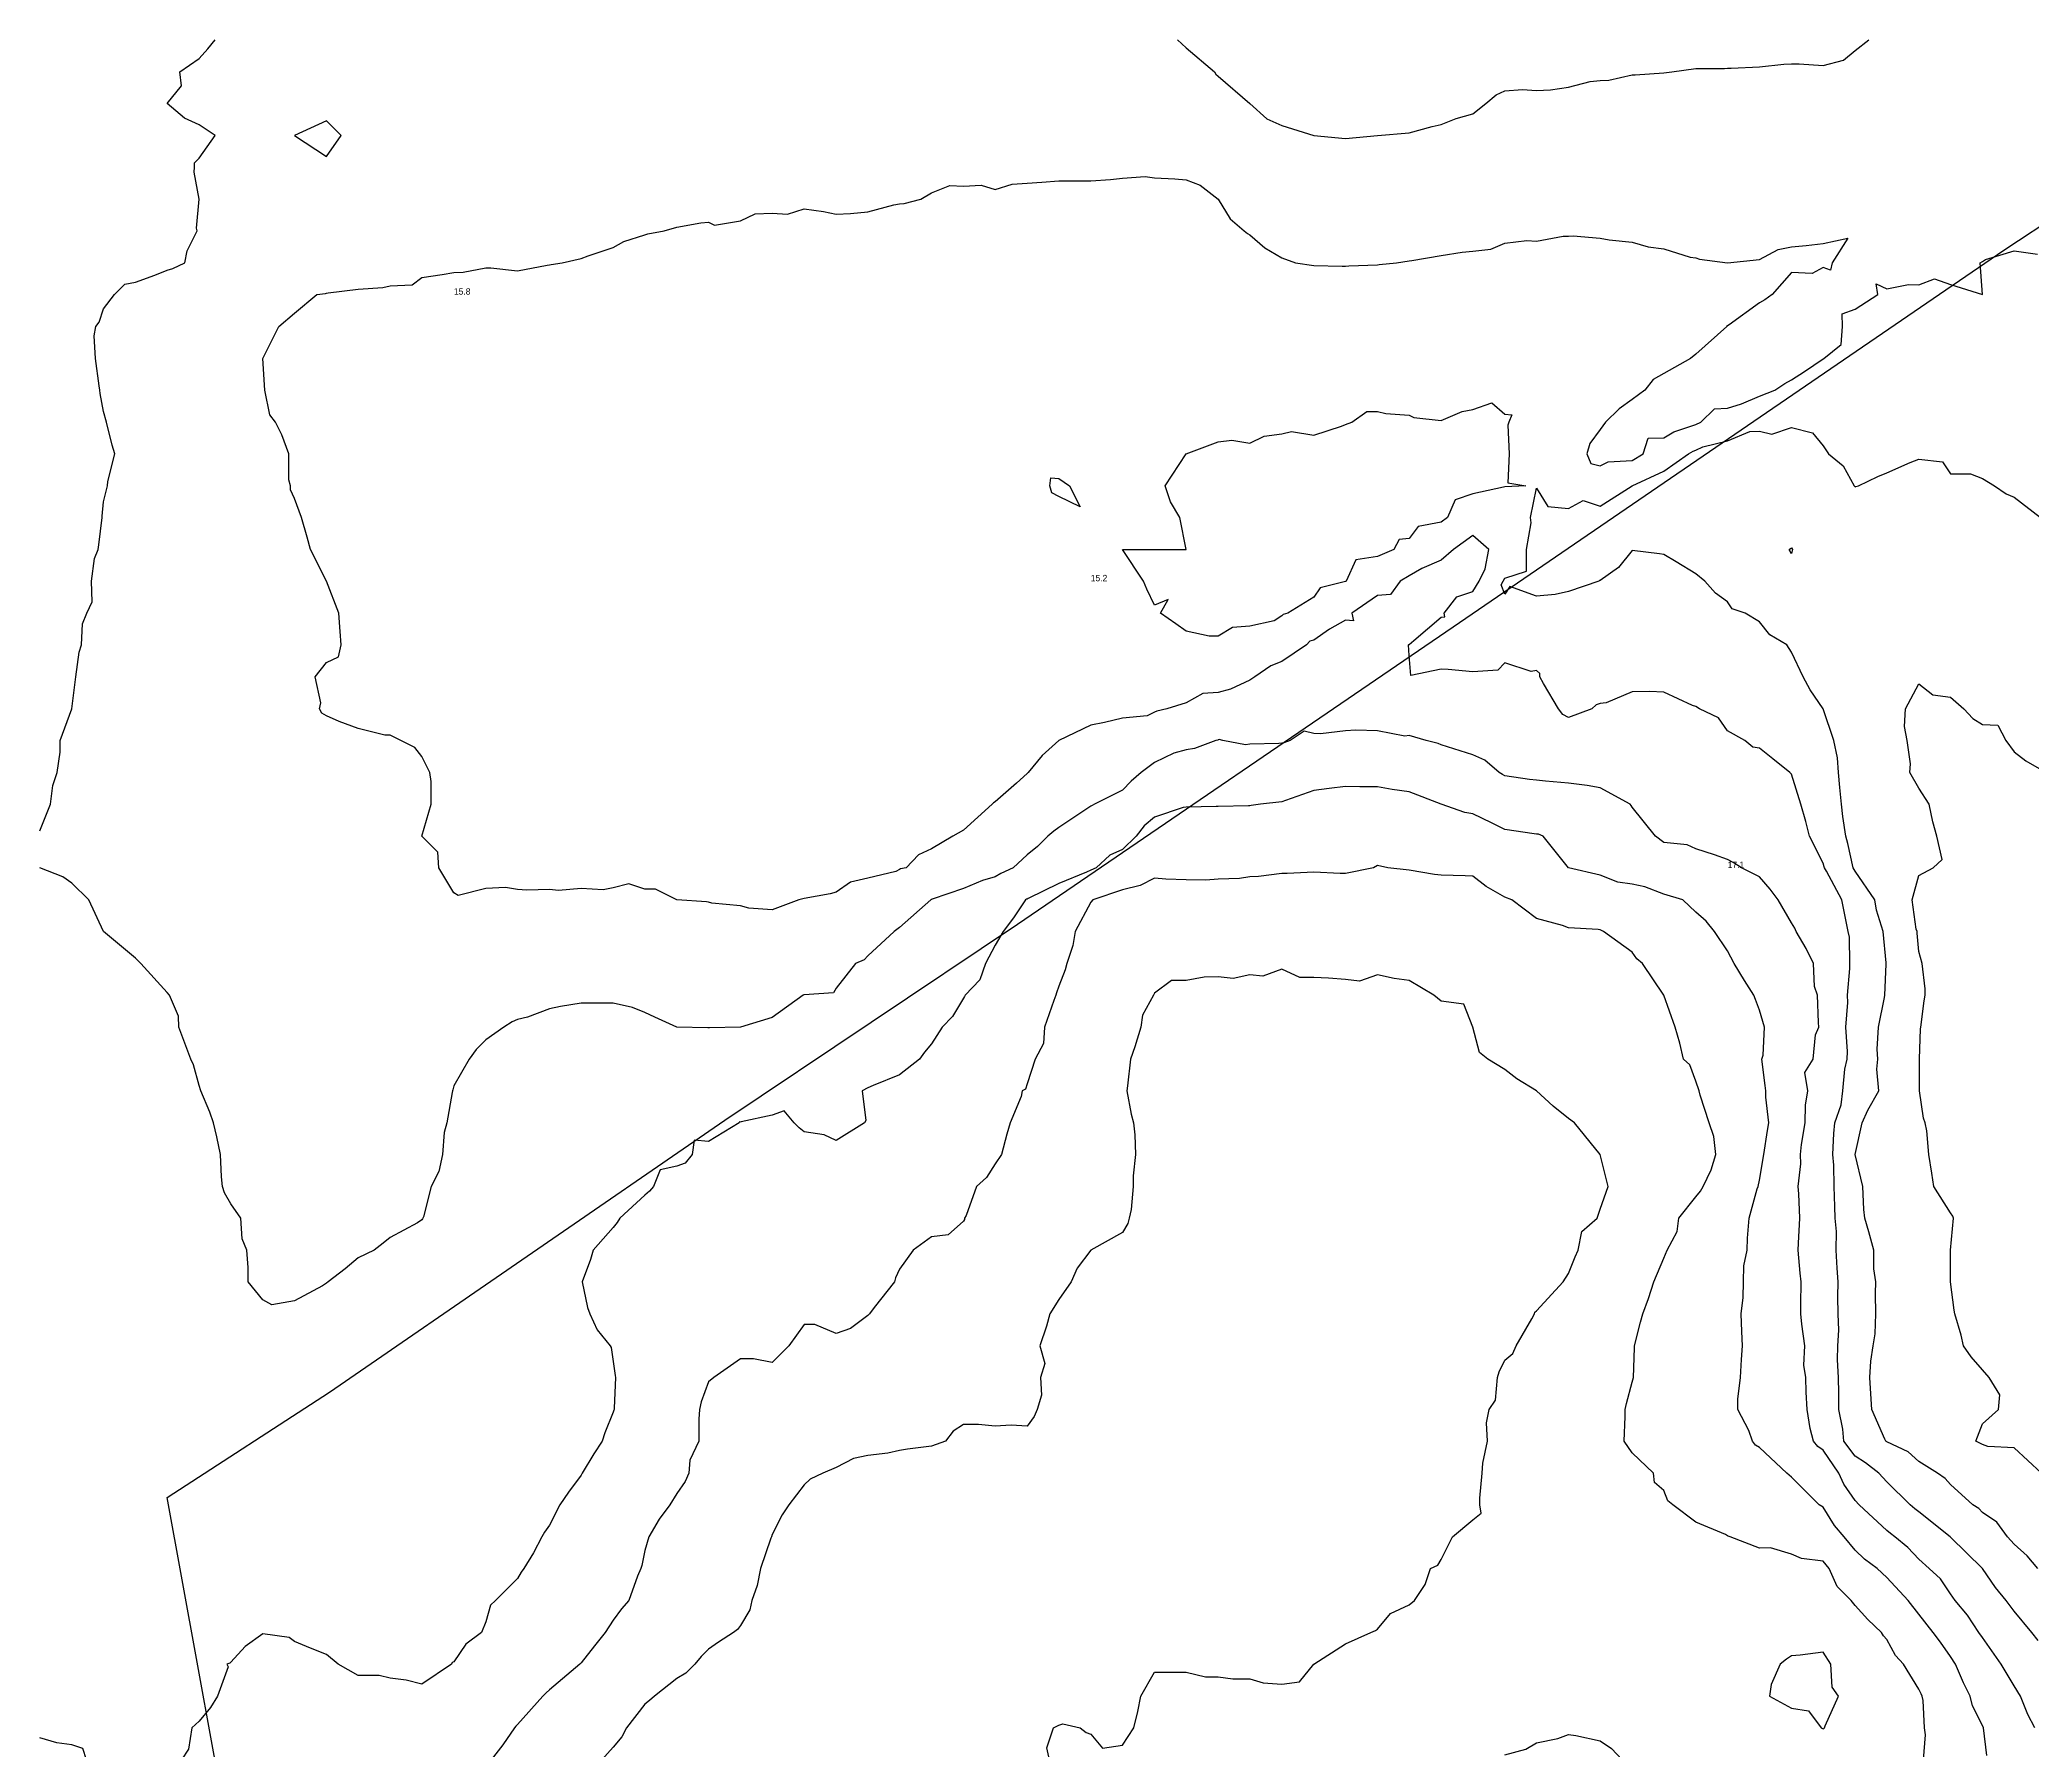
# Model space of a CAD drawing. Extents: x 0 to 650, y 0 to 881.
# Drawn here: x 0 to 312.8, y 611.5 to 880 of the extents above; entities that cross this region are included whole.
import ezdxf

# ---------------------------------------------------------------- set-up
doc = ezdxf.new("R2010")
doc.units = 0
for name, color, linetype in [('CONTOURS_MAJEURES', 3, 'CONTINUOUS'), ('CONTOURS_MINEURES', 8, 'CONTINUOUS'), ('PARCELLE', 4, 'CONTINUOUS'), ('POINTS_COTES', 7, 'CONTINUOUS')]:
    doc.layers.add(name, color=color, linetype=linetype)

msp = doc.modelspace()

# ---------------------------------------------------------------- linework, layer by layer
at = {"layer": 'CONTOURS_MAJEURES'}
for points in [[(180.002, 814.999), (184.999, 816.873), (187.141, 817.141), (189.996, 816.665), (192.222, 817.775), (195.004, 818.122), (196.503, 818.497), (200.001, 817.914), (204.374, 819.371), (204.998, 819.611), (205.998, 819.996), (208.33, 821.665), (209.995, 821.665), (211.331, 821.331), (215.003, 821.069), (215.717, 820.711), (220, 820.259), (223.332, 821.665), (224.998, 821.955), (227.996, 823), (229.995, 821.248), (231.108, 821.108), (230.662, 819.996), (230.472, 819.52), (230.678, 814.999), (230.472, 810.479), (233.333, 810.003), (229.995, 809.814), (229.787, 809.794), (224.998, 808.711), (222.228, 807.771), (221.034, 804.995), (220, 804.29), (216.424, 803.575), (215.003, 801.702), (213.438, 801.56), (212.58, 799.999), (209.995, 798.873), (206.644, 798.354), (205.088, 795.003), (204.998, 794.945), (201.019, 793.983), (200.001, 792.499), (195.929, 789.995), (195.214, 789.785), (195.004, 789.557), (193.812, 788.805), (189.996, 787.96), (187.239, 787.755), (184.999, 786.387), (183.611, 786.387), (180.002, 787.171), (178.336, 788.33), (175.942, 789.995), (177.146, 792.141), (175.005, 791.247), (173.787, 793.785), (173.271, 795.003), (169.997, 799.999), (175.005, 799.999), (180.002, 799.999), (179.002, 804.995), (177.503, 807.499), (176.67, 810.003), (180.002, 814.999)], [(313.701, 640.003), (312.012, 642.013), (310.003, 643.855), (308.943, 645), (307.276, 647.276), (304.995, 648.793), (304.415, 649.416), (303.518, 649.996), (299.998, 653.23), (299.157, 654.161), (297.926, 655.004), (295, 656.821), (293.321, 658.321), (290.003, 659.883), (289.937, 659.934), (289.831, 660), (289.669, 660.333), (287.641, 664.996), (287.455, 667.456), (287.314, 670.004), (287.455, 672.546), (287.857, 675), (288.158, 676.841), (288.273, 679.997), (288.215, 683.216), (288.276, 685.004), (287.959, 687.044), (287.959, 690.001), (287.142, 692.856), (286.56, 694.997), (286.361, 696.363), (286.224, 700.004), (284.995, 705.001), (286.126, 709.997), (286.999, 712), (288.721, 715.005), (288.428, 718.429), (288.587, 720.001), (288.462, 721.539), (288.707, 724.998), (289.635, 729.637), (289.682, 730.005), (289.87, 734.868), (289.885, 735.001), (289.884, 735.12), (289.411, 739.998), (288.361, 743.364), (288.096, 745.005), (284.995, 749.516), (284.68, 750.002), (283.848, 753.851), (283.561, 754.998), (283.101, 758.101), (282.86, 759.995), (282.622, 762.623), (282.382, 765.002), (282.258, 767.261), (281.646, 769.998), (279.998, 774.995), (277.966, 777.965), (276.842, 780.002), (275.001, 783.888), (274.287, 784.999), (271.625, 786.619), (270.004, 788.632), (267.75, 789.995), (265.685, 790.684), (264.996, 791.772), (263.11, 793.113), (261.427, 795.003), (259.999, 796.145), (256.924, 798.077), (255.002, 799.193), (254.288, 799.285), (250.005, 799.838), (247.859, 797.144), (244.997, 795.124), (244.878, 795.122), (244.78, 795.003), (240, 793.406), (237.925, 792.924), (235.003, 792.672), (230.807, 794.191), (229.995, 793), (229.418, 794.425), (229.768, 795.003), (229.995, 795.464), (233.43, 796.571), (233.43, 799.999), (234.156, 804.151), (234.049, 804.995), (235.003, 809.618), (236.766, 806.763), (240, 806.449), (242.29, 807.708), (244.997, 806.804), (250.005, 810.003), (255.002, 812.305), (258.871, 814.999), (259.572, 815.426), (259.999, 815.568), (261.092, 816.092), (264.996, 817.057), (268.502, 818.497), (270.004, 818.554), (271.926, 818.074), (275.001, 819.134), (278.333, 818.33), (279.998, 816.248), (280.831, 814.999), (283.11, 813.114), (284.849, 810.003), (284.903, 809.91), (284.995, 809.824), (285.121, 809.878), (285.552, 810.003), (288.573, 811.43), (290.003, 812.001), (293.638, 813.637), (295, 814.167), (298.748, 813.75), (299.998, 811.877), (303.121, 811.877), (304.995, 811.156), (306.873, 810.003), (308.751, 808.751), (310.003, 808.214), (314.091, 804.995)], [(158.89, 808.89), (158.572, 810.003), (158.751, 811.252), (160.003, 811.113), (161.668, 810.003), (163.334, 806.665), (160.003, 808.334), (158.89, 808.89)], [(189.996, 733.238), (187.379, 732.622), (184.999, 732.92), (182.826, 732.829), (180.002, 732.325), (177.682, 732.325), (175.005, 730.317), (174.885, 730.124), (174.843, 730.005), (173.127, 726.875), (172.858, 724.998), (171.896, 721.896), (171.249, 720.001), (170.767, 715.773), (170.65, 715.005), (171.363, 711.363), (171.704, 709.997), (171.923, 708.076), (172, 705.001), (171.666, 701.67), (171.666, 700.004), (171.363, 696.363), (171.021, 694.997), (170.831, 694.164), (169.997, 692.749), (165, 690.001), (162.858, 687.146), (161.898, 685.004), (160.003, 682.25), (158.594, 679.997), (158.043, 678.042), (156.998, 675), (157.799, 672.202), (157.103, 670.004), (157.248, 667.25), (156.604, 664.996), (156.094, 663.9), (154.995, 662.351), (152.496, 662.498), (149.998, 662.367), (147.352, 662.645), (145, 662.645), (143.394, 661.606), (142.19, 660), (140.003, 659.205), (136.222, 658.776), (134.995, 658.538), (133.121, 658.126), (129.998, 657.779), (127.727, 657.275), (125.001, 655.865), (122.919, 655.004), (120.949, 654.056), (120.004, 653.159), (117.6, 649.996), (116.546, 648.45), (114.996, 645.357), (114.853, 645), (114.779, 644.783), (113.14, 640.003), (112.617, 637.38), (111.772, 634.996), (111.485, 633.511), (109.999, 631.07), (109.545, 630.454), (108.928, 630), (106.529, 628.473), (105.002, 627.382), (103.812, 626.193), (102.829, 625.003), (101.417, 623.588), (100.005, 622.758), (96.521, 619.996), (95.712, 619.282), (94.997, 618.747), (92.082, 614.999), (91.388, 613.611), (90, 612.001), (88.215, 610.003)], [(158.5, 610.003), (158.125, 611.876), (159.168, 614.999), (160.003, 615.434), (160.627, 615.624), (163.334, 614.999), (164.286, 614.285), (165, 614), (166.817, 611.82), (169.997, 612.309), (171.75, 614.999), (172.401, 617.597), (172.858, 619.996), (175.005, 623.751), (176.254, 623.751), (180.002, 623.751), (183, 623), (184.999, 623), (187.305, 622.692), (189.996, 622.692), (192.058, 622.058), (195.004, 621.873), (197.78, 622.221), (200.001, 625.003), (204.998, 628.183), (208.996, 630), (209.683, 630.312), (209.995, 630.499), (212.044, 632.952), (215.003, 634.33), (215.836, 634.996), (217.502, 637.5), (218.335, 640.003), (219.474, 640.529), (220, 641.431), (221.785, 645), (224.998, 647.645), (226.287, 648.707), (226.078, 649.996), (226.078, 651.079), (226.46, 655.004), (226.576, 656.581), (227.288, 660), (227.108, 662.887), (227.564, 664.996), (228.544, 666.45), (228.855, 670.004), (229.105, 670.894), (229.995, 672.71), (231.247, 673.751), (231.772, 675), (234.232, 679.228), (234.657, 679.997), (234.732, 680.267), (235.003, 680.452), (239.167, 685.004), (240, 686.337), (241.057, 688.944), (241.527, 690.001), (242.092, 692.906), (244.497, 694.997), (244.997, 696.428), (246.249, 700.004), (244.997, 705.001), (240.937, 709.997), (240, 710.65), (237.62, 712.62), (235.003, 715.005), (231.913, 716.918), (229.995, 718.336), (227.349, 720.001), (226.05, 721.053), (224.998, 724.998), (223.598, 728.603), (220, 729.095), (218.89, 730.005), (215.003, 732.337), (212.647, 732.65), (209.995, 733.217), (207.219, 732.226), (204.998, 732.503), (202.333, 732.67), (200.001, 732.816), (197.815, 732.816), (195.004, 734.093), (191.999, 733.003), (189.996, 733.238)], [(271.542, 619.996), (275.001, 618.122), (277.678, 617.676), (279.686, 614.999), (279.998, 614.877), (280.088, 614.91), (280.216, 614.999), (280.331, 615.332), (282.404, 619.996), (281.381, 621.381), (281.22, 625.003), (279.998, 626.898), (276.4, 626.402), (275.001, 626.298), (274.224, 625.78), (273.252, 625.003), (271.821, 621.817), (271.542, 619.996)]]:
    msp.add_lwpolyline(points, dxfattribs=at)
at = {"layer": 'CONTOURS_MINEURES'}
for points in [[(-0.002, 755.831), (1.667, 759.995), (2.06, 762.94), (2.694, 765.002), (3.184, 768.182), (3.184, 769.998), (5.005, 774.995), (5.65, 780.002), (6.148, 783.857), (6.543, 784.999), (6.671, 788.33), (7.372, 789.995), (8.218, 791.783), (8.107, 795.003), (8.603, 798.6), (9.17, 799.999), (9.258, 800.743), (9.765, 804.995), (9.759, 805.24), (10.002, 807.499), (10.627, 810.003), (10.669, 810.669), (11.751, 814.999), (11.348, 816.344), (10.478, 819.996), (10.002, 821.665), (9.49, 824.49), (9.415, 825.003), (9.336, 825.669), (8.718, 830), (8.517, 833.511), (8.781, 834.996), (9.315, 835.684), (10.002, 837.75), (11.732, 840.003), (13.334, 841.669), (15, 841.979), (18.034, 843.037), (19.997, 843.83), (20.885, 844.113), (22.751, 845), (23.127, 846.873), (24.692, 849.996), (24.587, 850.414), (25.005, 855.004), (24.234, 859.231), (24.289, 860), (24.289, 860.714), (25.005, 861.428), (27.503, 864.997), (25.005, 866.666), (22.728, 867.728), (19.997, 870.004), (22.222, 872.78), (22, 875), (25.005, 877.068), (26.397, 878.604), (27.503, 879.997)], [(178.614, 879.997), (180.002, 878.748), (184.411, 875), (184.629, 874.63), (184.999, 874.287), (189.996, 870.004), (192.619, 867.619), (195.004, 866.551), (200.001, 864.997), (204.998, 864.497), (209.995, 864.997), (215.003, 865.397), (218.595, 866.405), (220, 866.73), (222.36, 867.639), (224.998, 868.394), (227.042, 870.004), (228.641, 871.357), (229.995, 871.972), (232.777, 872.225), (235.003, 872.054), (237.164, 872.165), (240, 872.56), (243.435, 873.439), (244.997, 873.612), (246.35, 873.65), (250.005, 874.501), (250.488, 874.517), (255.002, 874.828), (256.251, 875), (259.999, 875.517), (264.479, 875.517), (264.996, 875.536), (265.574, 875.577), (270.004, 875.741), (273.835, 876.166), (275.001, 876.249), (276.25, 876.249), (279.998, 875.961), (283.178, 876.817), (284.995, 878.331), (287.142, 879.997)], [(45.004, 861.666), (47.31, 864.997), (45.004, 867.308), (39.996, 864.997), (45.004, 861.666)], [(313.737, 628.737), (312.779, 630), (310.003, 633.33), (308.707, 634.996), (307.026, 637.027), (304.995, 640.003), (299.998, 644.922), (299.911, 645), (295, 648.901), (294.385, 649.381), (293.668, 649.996), (290.003, 653.608), (288.713, 655.004), (286.621, 656.625), (284.995, 657.636), (283.236, 660), (283.084, 661.912), (282.479, 664.996), (282.462, 667.535), (282.411, 670.004), (282.24, 672.759), (282.29, 675), (282.437, 677.439), (282.33, 679.997), (282.308, 682.69), (282.347, 685.004), (282.18, 687.185), (282.014, 690.001), (282.087, 692.908), (281.872, 694.997), (281.845, 696.848), (281.702, 700.004), (281.677, 703.323), (281.525, 705.001), (281.664, 708.332), (281.836, 709.997), (282.806, 712.81), (283.066, 715.005), (283.403, 718.409), (283.746, 720.001), (283.788, 721.209), (283.551, 724.998), (283.852, 728.859), (283.832, 730.005), (284.194, 734.2), (284.179, 735.001), (284.139, 739.141), (283.937, 739.998), (283.673, 741.323), (282.938, 745.005), (280.511, 749.489), (280.178, 750.002), (280.146, 750.15), (279.998, 750.742), (277.87, 754.998), (277.279, 757.276), (276.51, 759.995), (275.001, 764.707), (274.882, 764.883), (274.751, 765.002), (272.114, 767.112), (270.004, 768.799), (268.968, 768.965), (267.693, 769.998), (264.996, 771.519), (263.568, 773.567), (260.554, 774.995), (259.999, 775.353), (259.473, 775.522), (255.002, 777.57), (252.706, 777.702), (250.005, 777.63), (245.907, 775.905), (244.997, 775.796), (244.372, 775.621), (243.664, 774.995), (240, 773.621), (239.113, 774.108), (238.429, 774.995), (236.073, 778.929), (235.486, 780.002), (235.52, 780.519), (235.003, 781.002), (234.168, 780.835), (229.995, 782.223), (228.924, 781.073), (224.998, 780.771), (221.14, 781.142), (220, 781.183), (215.23, 780.229), (215.003, 783.333), (214.889, 784.999), (214.917, 785.085), (215.003, 785.076), (215.717, 785.712), (220, 789.371), (220.6, 789.396), (220.5, 789.995), (222.452, 792.546), (224.998, 793.375), (225.982, 795.003), (226.937, 796.941), (227.526, 799.999), (224.998, 802.185), (221.956, 799.999), (220, 798.291), (217.002, 797.001), (215.003, 795.876), (213.572, 795.003), (212.063, 792.935), (209.995, 792.793), (205.984, 789.995), (206.226, 788.768), (204.998, 788.919), (202.5, 787.497), (200.001, 785.759), (199.413, 785.587), (198.873, 784.999), (195.004, 782.42), (193.257, 781.745), (190.752, 780.002), (189.996, 779.489), (186.928, 778.07), (184.999, 777.554), (182.605, 777.394), (180.002, 775.898), (176.948, 774.995), (175.377, 774.623), (175.005, 774.44), (173.874, 773.867), (169.997, 773.525), (167.141, 772.854), (165, 772.425), (160.003, 769.998), (157.351, 767.647), (155.174, 765.002), (154.995, 764.835), (153.329, 763.333), (149.998, 760.365), (149.748, 760.245), (149.498, 759.995), (145, 755.907), (143.335, 754.998), (140.003, 753), (137.931, 752.069), (135.997, 750.002), (135.14, 749.858), (134.995, 749.764), (134.419, 749.425), (129.998, 748.385), (127.262, 747.741), (125.001, 746.204), (124.064, 745.942), (120.004, 745.19), (119.169, 745.005), (114.996, 743.44), (111.332, 743.67), (109.999, 744.052), (105.528, 744.478), (105.002, 744.605), (104.669, 744.671), (100.005, 745.005), (96.666, 746.671), (94.997, 746.671), (92.498, 747.504), (90, 746.856), (88.438, 746.567), (85.003, 746.769), (81.449, 746.456), (79.995, 746.611), (76.478, 746.486), (74.998, 746.604), (73.094, 746.909), (70, 746.754), (65.67, 745.672), (65.003, 746.116), (62.666, 750.002), (62.499, 752.5), (59.995, 754.998), (61.426, 759.995), (61.426, 763.571), (61.247, 765.002), (60.83, 765.835), (59.995, 767.5), (58.885, 768.888), (56.664, 769.998), (54.998, 770.831), (54.165, 770.831), (50.001, 771.872), (47.003, 772.996), (45.004, 773.885), (44.289, 774.281), (43.891, 774.995), (44.093, 775.905), (43.215, 780.002), (45.004, 782.273), (46.878, 783.125), (47.31, 784.999), (47.146, 787.14), (46.926, 789.995), (45.004, 795.003), (42.5, 799.999), (41.944, 801.942), (41.069, 804.995), (39.996, 808), (39.371, 809.377), (39.33, 810.003), (39.088, 810.911), (39.088, 814.999), (37.997, 817.997), (36.998, 819.996), (36.109, 821.108), (35.332, 825.003), (34.999, 830), (37.498, 834.996), (39.996, 837.082), (43.502, 840.003), (44.823, 840.184), (45.004, 840.227), (45.262, 840.262), (50.001, 840.836), (53.872, 841.129), (54.998, 841.358), (58.464, 841.535), (59.995, 842.716), (63.167, 843.168), (65.003, 843.473), (66.45, 843.553), (70, 844.219), (70.806, 844.194), (74.998, 843.715), (79.638, 844.643), (79.995, 844.667), (80.289, 844.706), (81.998, 845), (85.003, 845.681), (86.073, 846.07), (90, 847.379), (91.665, 848.331), (94.997, 849.397), (95.439, 849.555), (98.002, 849.996), (100.005, 850.585), (103.753, 851.248), (105.002, 851.387), (105.927, 850.924), (109.999, 851.561), (112.289, 852.709), (114.996, 852.766), (117.386, 852.614), (120.004, 853.486), (123.029, 853.027), (125.001, 852.656), (127.273, 852.728), (129.998, 853.001), (134.087, 854.093), (134.995, 854.233), (135.711, 854.288), (138.334, 855.004), (140.003, 856.003), (142.859, 857.145), (145, 857.002), (147.811, 857.19), (149.998, 856.524), (152.663, 857.335), (154.995, 857.502), (157.332, 857.668), (160.003, 857.859), (162.144, 857.859), (165, 857.859), (168.075, 858.078), (169.997, 858.277), (173.521, 858.52), (175.005, 858.335), (178.203, 858.201), (180.002, 858.045), (182.188, 857.19), (184.999, 855.004), (186.873, 851.874), (189.088, 849.996), (189.596, 849.597), (189.996, 849.372), (192.333, 847.331), (195.004, 845.789), (197.146, 845), (200.001, 844.556), (204.455, 844.457), (204.998, 844.468), (205.498, 844.5), (209.995, 844.688), (210.284, 844.712), (213, 845), (215.003, 845.312), (215.388, 845.384), (220, 846.128), (223.332, 846.665), (224.998, 846.817), (227.834, 847.16), (229.995, 848.075), (233.478, 848.476), (235.003, 848.406), (239.167, 849.163), (240, 849.163), (240.749, 849.247), (244.997, 848.861), (246.388, 848.608), (250.005, 848.247), (252.503, 847.498), (255.002, 847.186), (259.09, 845.908), (259.999, 845.768), (260.554, 845.555), (264.996, 845), (270.004, 845.526), (272.933, 847.067), (275.001, 847.498), (277.308, 847.69), (279.998, 848.041), (283.885, 848.886), (281.426, 845), (281.164, 843.834), (279.998, 844.271), (278.292, 843.294), (275.001, 843.462), (272.003, 840.003), (270.845, 839.161), (270.004, 838.716), (265.26, 835.259), (264.996, 835.124), (264.88, 835.112), (264.877, 834.996), (259.999, 830.637), (259.189, 830), (255.002, 827.617), (253.32, 826.685), (251.968, 825.003), (250.005, 823.534), (247.947, 822.053), (245.792, 819.996), (244.997, 818.834), (243.348, 816.648), (242.909, 814.999), (243.511, 813.514), (244.997, 813.104), (246.239, 813.76), (250.005, 813.937), (251.713, 814.999), (252.527, 817.474), (255.002, 817.546), (256.525, 818.472), (259.999, 819.63), (260.761, 819.996), (262.931, 822.065), (264.996, 822.192), (267.147, 822.852), (270.004, 824.049), (272.384, 825.003), (273.974, 826.03), (275.001, 826.62), (277.054, 827.947), (279.998, 829.925), (280.075, 830), (282.82, 832.175), (283.004, 834.996), (282.989, 837.006), (284.995, 837.723), (288.595, 840.003), (288.303, 841.7), (290.003, 840.885), (293.416, 841.588), (295, 841.514), (297.467, 842.47), (299.998, 841.612), (304.995, 840.003), (304.646, 845), (304.995, 845.205), (305.496, 845.499), (310.003, 846.859), (313.649, 846.35)], [(180.002, 814.999), (184.999, 816.873), (187.141, 817.141), (189.996, 816.665), (192.222, 817.775), (195.004, 818.122), (196.503, 818.497), (200.001, 817.914), (204.374, 819.371), (204.998, 819.611), (205.998, 819.996), (208.33, 821.665), (209.995, 821.665), (211.331, 821.331), (215.003, 821.069), (215.717, 820.711), (220, 820.259), (223.332, 821.665), (224.998, 821.955), (227.996, 823), (229.995, 821.248), (231.108, 821.108), (230.662, 819.996), (230.472, 819.52), (230.678, 814.999), (230.472, 810.479), (233.333, 810.003), (229.995, 809.814), (229.787, 809.794), (224.998, 808.711), (222.228, 807.771), (221.034, 804.995), (220, 804.29), (216.424, 803.575), (215.003, 801.702), (213.438, 801.56), (212.58, 799.999), (209.995, 798.873), (206.644, 798.354), (205.088, 795.003), (204.998, 794.945), (201.019, 793.983), (200.001, 792.499), (195.929, 789.995), (195.214, 789.785), (195.004, 789.557), (193.812, 788.805), (189.996, 787.96), (187.239, 787.755), (184.999, 786.387), (183.611, 786.387), (180.002, 787.171), (178.336, 788.33), (175.942, 789.995), (177.146, 792.141), (175.005, 791.247), (173.787, 793.785), (173.271, 795.003), (169.997, 799.999), (175.005, 799.999), (180.002, 799.999), (179.002, 804.995), (177.503, 807.499), (176.67, 810.003), (180.002, 814.999)], [(313.701, 640.003), (312.012, 642.013), (310.003, 643.855), (308.943, 645), (307.276, 647.276), (304.995, 648.793), (304.415, 649.416), (303.518, 649.996), (299.998, 653.23), (299.157, 654.161), (297.926, 655.004), (295, 656.821), (293.321, 658.321), (290.003, 659.883), (289.937, 659.934), (289.831, 660), (289.669, 660.333), (287.641, 664.996), (287.455, 667.456), (287.314, 670.004), (287.455, 672.546), (287.857, 675), (288.158, 676.841), (288.273, 679.997), (288.215, 683.216), (288.276, 685.004), (287.959, 687.044), (287.959, 690.001), (287.142, 692.856), (286.56, 694.997), (286.361, 696.363), (286.224, 700.004), (284.995, 705.001), (286.126, 709.997), (286.999, 712), (288.721, 715.005), (288.428, 718.429), (288.587, 720.001), (288.462, 721.539), (288.707, 724.998), (289.635, 729.637), (289.682, 730.005), (289.87, 734.868), (289.885, 735.001), (289.884, 735.12), (289.411, 739.998), (288.361, 743.364), (288.096, 745.005), (284.995, 749.516), (284.68, 750.002), (283.848, 753.851), (283.561, 754.998), (283.101, 758.101), (282.86, 759.995), (282.622, 762.623), (282.382, 765.002), (282.258, 767.261), (281.646, 769.998), (279.998, 774.995), (277.966, 777.965), (276.842, 780.002), (275.001, 783.888), (274.287, 784.999), (271.625, 786.619), (270.004, 788.632), (267.75, 789.995), (265.685, 790.684), (264.996, 791.772), (263.11, 793.113), (261.427, 795.003), (259.999, 796.145), (256.924, 798.077), (255.002, 799.193), (254.288, 799.285), (250.005, 799.838), (247.859, 797.144), (244.997, 795.124), (244.878, 795.122), (244.78, 795.003), (240, 793.406), (237.925, 792.924), (235.003, 792.672), (230.807, 794.191), (229.995, 793), (229.418, 794.425), (229.768, 795.003), (229.995, 795.464), (233.43, 796.571), (233.43, 799.999), (234.156, 804.151), (234.049, 804.995), (235.003, 809.618), (236.766, 806.763), (240, 806.449), (242.29, 807.708), (244.997, 806.804), (250.005, 810.003), (255.002, 812.305), (258.871, 814.999), (259.572, 815.426), (259.999, 815.568), (261.092, 816.092), (264.996, 817.057), (268.502, 818.497), (270.004, 818.554), (271.926, 818.074), (275.001, 819.134), (278.333, 818.33), (279.998, 816.248), (280.831, 814.999), (283.11, 813.114), (284.849, 810.003), (284.903, 809.91), (284.995, 809.824), (285.121, 809.878), (285.552, 810.003), (288.573, 811.43), (290.003, 812.001), (293.638, 813.637), (295, 814.167), (298.748, 813.75), (299.998, 811.877), (303.121, 811.877), (304.995, 811.156), (306.873, 810.003), (308.751, 808.751), (310.003, 808.214), (314.091, 804.995)], [(158.89, 808.89), (158.572, 810.003), (158.751, 811.252), (160.003, 811.113), (161.668, 810.003), (163.334, 806.665), (160.003, 808.334), (158.89, 808.89)], [(275.001, 799.374), (274.644, 799.999), (275.001, 800.237), (275.18, 799.999), (275.001, 799.374)], [(314.286, 655.004), (310.003, 658.948), (305.829, 659.167), (304.995, 659.492), (303.961, 660), (304.995, 662.725), (307.499, 664.996), (307.726, 667.273), (306.031, 670.004), (304.995, 671.203), (303.237, 673.242), (302.028, 675), (301.663, 676.666), (300.664, 679.997), (300.553, 680.553), (299.998, 685.004), (299.998, 690.001), (300.432, 694.997), (300.336, 695.337), (299.998, 695.868), (297.36, 700.004), (297.072, 702.076), (296.571, 705.001), (296.25, 708.748), (296.026, 709.997), (295.741, 710.739), (295.107, 715.005), (295.107, 719.895), (295.132, 720.001), (295.257, 724.741), (295.323, 724.998), (295.857, 729.147), (296.034, 730.005), (296, 731.004), (295.556, 735.001), (295, 736.875), (294.758, 739.755), (294.735, 739.998), (294.616, 740.383), (293.948, 745.005), (295, 748.812), (297.272, 750.002), (298.694, 751.305), (297.832, 754.998), (297.236, 757.233), (296.612, 759.995), (295, 762.498), (293.612, 765.002), (293.685, 766.317), (293.183, 769.998), (292.78, 772.219), (292.943, 774.995), (295, 778.89), (297.187, 777.186), (299.998, 776.783), (302.08, 774.995), (303.474, 773.474), (304.995, 772.497), (307.412, 772.41), (308.685, 769.998), (310.003, 768.214), (311.802, 766.801), (315, 765.002)], [(313.21, 614.999), (312.13, 617.126), (310.974, 619.996), (310.003, 621.626), (307.928, 625.003), (304.995, 629.184), (304.455, 630), (302.679, 632.681), (300.743, 634.996), (299.998, 636.061), (298.404, 638.406), (296.636, 640.003), (295, 641.478), (293.309, 643.308), (291.231, 645), (290.541, 645.538), (290.003, 645.999), (285.621, 649.996), (284.995, 650.675), (283.262, 653.266), (282.472, 655.004), (279.998, 658.624), (279.173, 659.175), (278.467, 660), (277.978, 662.02), (277.456, 664.996), (277.315, 667.686), (277.273, 670.004), (276.953, 671.956), (277.09, 675), (276.638, 678.36), (276.508, 679.997), (276.485, 681.483), (276.539, 685.004), (276.389, 686.392), (276.061, 690.001), (276.112, 691.111), (276.344, 694.997), (276.172, 698.831), (276.072, 700.004), (276.475, 703.528), (276.456, 705.001), (276.576, 706.575), (277.191, 709.997), (277.222, 712.779), (277.564, 715.005), (277.121, 717.881), (278.414, 720.001), (278.783, 723.782), (279.296, 724.998), (279.249, 725.749), (279.112, 730.005), (278.624, 731.379), (278.452, 735.001), (277.339, 737.338), (275.77, 739.998), (275.537, 740.534), (275.001, 741.364), (272.951, 745.005), (271.646, 746.647), (270.004, 748.596), (267.187, 750.002), (265.873, 750.876), (264.996, 751.347), (262.939, 752.059), (259.999, 753), (258.648, 753.648), (255.002, 753.969), (253.656, 754.998), (250.005, 759.519), (249.835, 759.825), (249.671, 759.995), (244.997, 762.591), (242.935, 762.935), (240, 763.303), (236.374, 763.627), (235.003, 763.772), (233.907, 763.907), (229.995, 764.466), (229.654, 764.661), (229.113, 765.002), (226.888, 766.893), (224.998, 767.745), (221, 768.999), (220, 769.326), (219.528, 769.526), (217.668, 769.998), (215.003, 770.798), (214.288, 770.712), (209.995, 771.519), (206.617, 771.617), (204.998, 771.51), (201.045, 771.042), (200.001, 771.091), (198.513, 771.487), (196.319, 769.998), (195.337, 769.665), (195.004, 769.575), (194.513, 769.509), (189.996, 769.422), (189.315, 769.317), (185.713, 769.998), (185.16, 770.16), (184.999, 770.089), (184.943, 770.054), (184.642, 769.998), (181.276, 768.725), (180.002, 768.522), (178.033, 768.03), (175.005, 766.563), (172.918, 765.002), (171.358, 763.641), (169.997, 762.198), (165.599, 759.995), (165.2, 759.795), (165, 759.676), (164.063, 759.058), (160.003, 756.324), (159.228, 755.771), (158.243, 754.998), (156.619, 753.378), (154.995, 752.073), (152.816, 750.002), (150.884, 749.115), (149.998, 748.592), (147.999, 748.003), (145, 746.778), (140.085, 745.087), (140.003, 745.061), (139.955, 745.053), (139.881, 745.005), (134.995, 740.651), (134.139, 739.998), (129.998, 736.185), (129.422, 735.578), (128.043, 735.001), (125.001, 731.115), (124.631, 730.375), (120.004, 730.103), (119.936, 730.073), (119.865, 730.005), (114.996, 726.5), (109.999, 724.998), (105.113, 724.887), (105.002, 724.881), (104.886, 724.881), (100.005, 724.998), (96.547, 726.548), (94.997, 727.322), (93.075, 728.079), (90, 728.753), (86.252, 728.753), (85.003, 728.753), (81.754, 728.246), (79.995, 727.905), (76.576, 726.579), (74.998, 726.199), (74.165, 725.832), (72.856, 724.998), (70, 722.999), (68.501, 721.5), (67.393, 720.001), (65.003, 715.773), (64.818, 715.19), (64.803, 715.005), (64.759, 714.761), (63.901, 709.997), (63.473, 708.471), (63.206, 705.001), (62.659, 702.343), (61.449, 700.004), (60.213, 695.215), (60.112, 694.997), (60.077, 694.915), (59.995, 694.747), (59.282, 694.283), (54.998, 691.999), (53.927, 691.071), (52.5, 690.001), (50.001, 688.801), (47.937, 687.068), (45.254, 685.004), (45.004, 684.819), (44.378, 684.378), (39.996, 682.059), (36.427, 681.427), (34.999, 682.222), (32.728, 685.004), (32.728, 687.275), (32.5, 690.001), (31.765, 691.764), (31.563, 694.997), (30.002, 697.273), (29.002, 699.003), (28.698, 700.004), (28.503, 701.503), (28.336, 705.001), (27.803, 707.799), (27.253, 709.997), (26.67, 711.666), (25.268, 715.005), (25.005, 715.838), (24.11, 719.109), (23.687, 720.001), (22.918, 722.083), (21.842, 724.998), (21.75, 726.75), (20.354, 730.005), (19.997, 730.459), (15.833, 735.001), (15.416, 735.418), (15, 735.834), (10.002, 739.998), (7.696, 745.005), (5.005, 747.596), (3.62, 748.62), (-0.002, 750.002)], [(305.678, 610.684), (305.165, 614.999), (304.995, 615.356), (303.448, 618.449), (303.056, 619.996), (302.046, 622.049), (300.783, 625.003), (299.998, 626.224), (298.439, 628.441), (297.257, 630), (295, 632.855), (293.335, 634.996), (290.003, 638.622), (288.492, 640.003), (286.502, 641.506), (284.995, 642.892), (283.266, 645), (281.781, 646.782), (279.998, 649.633), (279.354, 649.996), (275.001, 654.358), (274.287, 655.004), (270.004, 659.001), (269.378, 659.376), (268.891, 660), (268.335, 661.666), (266.62, 664.996), (266.62, 666.621), (267.023, 670.004), (267.159, 672.843), (267.317, 675), (267.209, 677.208), (267.142, 679.997), (267.447, 682.554), (267.5, 685.004), (267.556, 687.558), (268.037, 690.001), (268.104, 691.896), (268.398, 694.997), (269.619, 699.619), (269.776, 700.004), (270.004, 701.004), (270.678, 705.001), (271.229, 708.773), (271.457, 709.997), (270.99, 714.016), (271.003, 715.005), (270.866, 715.866), (270.388, 720.001), (270.592, 720.589), (270.758, 724.998), (270.004, 727.668), (269.367, 729.368), (269.082, 730.005), (267.667, 732.337), (265.998, 735.001), (264.996, 737), (262.928, 739.998), (261.633, 741.635), (259.999, 743.038), (257.963, 745.005), (255.002, 745.904), (252.012, 747.012), (250.005, 747.429), (247.779, 747.781), (244.997, 748.872), (240, 750.002), (236.055, 754.998), (235.301, 755.296), (235.003, 755.326), (234.632, 755.368), (229.995, 756.029), (227.899, 757.093), (224.998, 758.47), (223.731, 758.728), (220, 759.995), (215.003, 761.942), (212.338, 762.337), (209.995, 762.734), (207.261, 762.734), (204.998, 762.776), (202.447, 762.445), (200.001, 762.168), (195.592, 760.584), (195.004, 760.395), (191.665, 759.995), (190.196, 759.795), (189.996, 759.757), (189.752, 759.751), (184.999, 759.638), (184.666, 759.661), (180.002, 759.56), (179.514, 759.507), (175.005, 757.98), (173.393, 756.606), (172.154, 754.998), (169.997, 752.878), (167.977, 752.022), (165.869, 750.002), (165, 749.625), (164.333, 749.336), (160.003, 747.553), (155.187, 745.197), (154.995, 745.123), (154.914, 745.086), (154.777, 745.005), (152.853, 742.144), (151.247, 739.998), (149.998, 737.884), (148.498, 735.001), (147.572, 732.43), (145.286, 730.005), (145.189, 729.816), (145, 729.55), (143.306, 726.695), (141.669, 724.998), (140.003, 722.368), (138.904, 721.098), (138.125, 720.001), (134.995, 717.503), (130.831, 715.838), (129.998, 715.459), (129.116, 715.005), (129.665, 710.331), (129.499, 709.997), (125.001, 707.187), (123.127, 708.124), (120.004, 708.57), (119.192, 709.187), (118.423, 709.997), (116.856, 711.857), (114.996, 711.203), (110.118, 710.117), (109.999, 710.104), (109.871, 710.126), (109.814, 709.997), (105.002, 707.045), (102.753, 707.249), (102.432, 705.001), (101.332, 703.674), (100.005, 703.194), (97.414, 702.589), (96.34, 700.004), (95.722, 699.28), (94.997, 698.627), (91.08, 694.997), (90.666, 694.331), (90, 693.569), (86.876, 690.001), (86.465, 688.538), (85.169, 685.004), (85.974, 680.97), (86.348, 679.997), (87.501, 677.499), (89.524, 675), (89.706, 674.706), (90, 672.502), (90.303, 670.307), (90.357, 670.004), (90.185, 665.182), (90.161, 664.996), (90.131, 664.865), (90, 664.542), (88.685, 661.315), (88.277, 660), (86.981, 658.022), (85.169, 655.004), (85.003, 654.67), (82.999, 651.999), (81.664, 649.996), (79.995, 646.817), (79.254, 645.74), (78.819, 645), (77.496, 642.502), (75.997, 640.003), (75.553, 639.447), (74.998, 638.463), (71.538, 634.996), (70.741, 634.256), (70, 631.665), (69.334, 630), (66.859, 628.144), (65.003, 625.36), (64.725, 625.281), (64.618, 625.003), (59.995, 621.84), (57.497, 622.499), (54.998, 622.812), (53.249, 623.25), (50.001, 623.25), (46.821, 625.003), (45.004, 626.54), (42.5, 627.501), (39.996, 628.572), (39.163, 629.167), (34.999, 629.762), (32.223, 627.779), (30.002, 625.297), (29.823, 625.182), (29.377, 625.003), (29.585, 624.586), (27.898, 619.996), (26.778, 618.223), (25.005, 616.07), (23.849, 614.999), (23.335, 611.668), (22.222, 610.003)], [(295.769, 610.003), (296.071, 613.929), (295.882, 614.999), (295.714, 619.282), (295.53, 619.996), (295.365, 620.361), (295, 621.091), (292.598, 625.003), (291.366, 626.366), (290.003, 628.857), (289.462, 629.459), (289.151, 630), (287.009, 632.008), (284.995, 634.236), (284.382, 634.996), (282.209, 637.212), (280.959, 640.003), (279.998, 641.174), (276.597, 641.599), (275.001, 642.257), (271.717, 643.287), (270.004, 643.236), (265.381, 645), (265.098, 645.102), (264.996, 645.161), (264.639, 645.357), (259.999, 647.29), (256.39, 649.996), (255.627, 650.622), (255.002, 652.272), (253.503, 653.501), (253.336, 655.004), (250.005, 658.159), (248.753, 660), (248.892, 663.886), (248.892, 664.996), (249.094, 665.907), (250.005, 669.289), (250.19, 670.004), (250.362, 674.643), (250.375, 675), (251.327, 678.674), (251.67, 679.997), (252.571, 682.433), (253.396, 685.004), (255.002, 688.752), (255.485, 690.001), (257.084, 692.915), (257.326, 694.997), (259.999, 698.384), (260.732, 699.27), (261.144, 700.004), (262.392, 702.608), (263.145, 705.001), (262.831, 707.832), (262.109, 709.997), (260.665, 714.337), (260.525, 715.005), (259.999, 716.542), (259.081, 719.083), (258.044, 720.001), (257.5, 722.499), (256.732, 724.998), (255.002, 730.005), (251.617, 735.001), (250.729, 735.726), (250.005, 736.786), (245.498, 739.998), (245.186, 740.187), (244.997, 740.269), (244.674, 740.321), (240, 740.605), (239.048, 740.952), (235.003, 742.07), (231.133, 745.005), (229.995, 745.408), (227.058, 747.066), (224.998, 748.706), (223.77, 748.775), (220, 748.842), (218.985, 748.987), (215.003, 749.638), (211.665, 750.002), (209.995, 750.359), (209.371, 750.002), (204.998, 749.105), (204.145, 749.149), (200.001, 749.361), (195.857, 749.149), (195.004, 749.149), (191.342, 748.659), (189.996, 748.598), (188.33, 748.336), (184.999, 748.25), (183.072, 748.075), (180.002, 748.119), (176.795, 748.212), (175.005, 748.381), (172.769, 747.236), (169.997, 746.56), (165.333, 745.005), (165, 744.605), (162.554, 739.998), (162.183, 737.818), (161.221, 735.001), (161.002, 734.002), (160.003, 731.433), (159.632, 730.375), (159.537, 730.005), (159.201, 729.204), (157.762, 724.998), (157.56, 722.438), (156.293, 720.001), (154.995, 716.115), (154.732, 715.268), (154.226, 715.005), (154.086, 714.094), (152.365, 709.997), (151.797, 708.199), (150.997, 705.001), (149.998, 703.573), (148.609, 701.392), (147.058, 700.004), (145.455, 695.452), (145.193, 694.997), (145.167, 694.83), (145, 694.543), (142.621, 692.38), (140.003, 692.104), (137.142, 690.001), (134.995, 687.003), (134.351, 685.649), (134.163, 685.004), (130.998, 680.998), (130.248, 679.997), (129.998, 679.747), (127.286, 677.713), (125.001, 676.922), (121.67, 678.331), (120.004, 678.331), (117.619, 675), (114.996, 672.383), (112.057, 672.943), (109.999, 672.943), (105.835, 670.004), (105.002, 669.336), (103.821, 666.18), (103.558, 664.996), (103.455, 663.45), (103.455, 660), (102.049, 657.048), (101.879, 655.004), (101.327, 653.678), (100.005, 651.785), (98.916, 649.996), (97.25, 647.748), (95.598, 645), (94.997, 642.858), (94.532, 640.468), (94.372, 640.003), (93.821, 638.825), (92.498, 634.996), (91.299, 633.697), (90, 631.903), (88.75, 630), (87.107, 627.896), (85.003, 625.203), (84.802, 625.003), (79.995, 620.997), (79.469, 620.523), (78.995, 619.996), (74.998, 615.554), (74.748, 615.249), (74.529, 614.999), (72.684, 612.316), (70.833, 610.003)], [(189.996, 733.238), (187.379, 732.622), (184.999, 732.92), (182.826, 732.829), (180.002, 732.325), (177.682, 732.325), (175.005, 730.317), (174.885, 730.124), (174.843, 730.005), (173.127, 726.875), (172.858, 724.998), (171.896, 721.896), (171.249, 720.001), (170.767, 715.773), (170.65, 715.005), (171.363, 711.363), (171.704, 709.997), (171.923, 708.076), (172, 705.001), (171.666, 701.67), (171.666, 700.004), (171.363, 696.363), (171.021, 694.997), (170.831, 694.164), (169.997, 692.749), (165, 690.001), (162.858, 687.146), (161.898, 685.004), (160.003, 682.25), (158.594, 679.997), (158.043, 678.042), (156.998, 675), (157.799, 672.202), (157.103, 670.004), (157.248, 667.25), (156.604, 664.996), (156.094, 663.9), (154.995, 662.351), (152.496, 662.498), (149.998, 662.367), (147.352, 662.645), (145, 662.645), (143.394, 661.606), (142.19, 660), (140.003, 659.205), (136.222, 658.776), (134.995, 658.538), (133.121, 658.126), (129.998, 657.779), (127.727, 657.275), (125.001, 655.865), (122.919, 655.004), (120.949, 654.056), (120.004, 653.159), (117.6, 649.996), (116.546, 648.45), (114.996, 645.357), (114.853, 645), (114.779, 644.783), (113.14, 640.003), (112.617, 637.38), (111.772, 634.996), (111.485, 633.511), (109.999, 631.07), (109.545, 630.454), (108.928, 630), (106.529, 628.473), (105.002, 627.382), (103.812, 626.193), (102.829, 625.003), (101.417, 623.588), (100.005, 622.758), (96.521, 619.996), (95.712, 619.282), (94.997, 618.747), (92.082, 614.999), (91.388, 613.611), (90, 612.001), (88.215, 610.003)], [(158.5, 610.003), (158.125, 611.876), (159.168, 614.999), (160.003, 615.434), (160.627, 615.624), (163.334, 614.999), (164.286, 614.285), (165, 614), (166.817, 611.82), (169.997, 612.309), (171.75, 614.999), (172.401, 617.597), (172.858, 619.996), (175.005, 623.751), (176.254, 623.751), (180.002, 623.751), (183, 623), (184.999, 623), (187.305, 622.692), (189.996, 622.692), (192.058, 622.058), (195.004, 621.873), (197.78, 622.221), (200.001, 625.003), (204.998, 628.183), (208.996, 630), (209.683, 630.312), (209.995, 630.499), (212.044, 632.952), (215.003, 634.33), (215.836, 634.996), (217.502, 637.5), (218.335, 640.003), (219.474, 640.529), (220, 641.431), (221.785, 645), (224.998, 647.645), (226.287, 648.707), (226.078, 649.996), (226.078, 651.079), (226.46, 655.004), (226.576, 656.581), (227.288, 660), (227.108, 662.887), (227.564, 664.996), (228.544, 666.45), (228.855, 670.004), (229.105, 670.894), (229.995, 672.71), (231.247, 673.751), (231.772, 675), (234.232, 679.228), (234.657, 679.997), (234.732, 680.267), (235.003, 680.452), (239.167, 685.004), (240, 686.337), (241.057, 688.944), (241.527, 690.001), (242.092, 692.906), (244.497, 694.997), (244.997, 696.428), (246.249, 700.004), (244.997, 705.001), (240.937, 709.997), (240, 710.65), (237.62, 712.62), (235.003, 715.005), (231.913, 716.918), (229.995, 718.336), (227.349, 720.001), (226.05, 721.053), (224.998, 724.998), (223.598, 728.603), (220, 729.095), (218.89, 730.005), (215.003, 732.337), (212.647, 732.65), (209.995, 733.217), (207.219, 732.226), (204.998, 732.503), (202.333, 732.67), (200.001, 732.816), (197.815, 732.816), (195.004, 734.093), (191.999, 733.003), (189.996, 733.238)], [(271.542, 619.996), (275.001, 618.122), (277.678, 617.676), (279.686, 614.999), (279.998, 614.877), (280.088, 614.91), (280.216, 614.999), (280.331, 615.332), (282.404, 619.996), (281.381, 621.381), (281.22, 625.003), (279.998, 626.898), (276.4, 626.402), (275.001, 626.298), (274.224, 625.78), (273.252, 625.003), (271.821, 621.817), (271.542, 619.996)], [(7.337, 610.003), (6.754, 611.752), (5.005, 612.334), (2.649, 612.648), (-0.002, 613.462)], [(229.995, 610.792), (233.333, 611.668), (235.003, 612.668), (238.334, 613.334), (240, 613.947), (241.176, 613.824), (244.997, 612.955), (246.756, 611.758), (248.423, 610.003)]]:
    msp.add_lwpolyline(points, dxfattribs=at)
at = {"layer": 'PARCELLE'}
msp.add_lwpolyline([(69.16, 345.419), (52.721, 450.926), (31.851, 585.945), (20, 651.148), (45.469, 667.701), (107.54, 710.415), (153.492, 741.191), (221.901, 787.853), (308.341, 846.978), (335.501, 864.897)], dxfattribs=at)

# ---------------------------------------------------------------- texts
at = {"layer": 'POINTS_COTES'}
for s, p in [('15.8', (65.003, 840.003)), ('15.2', (165, 795.003)), ('17.1', (264.996, 750.002))]:
    msp.add_text(s, height=1, dxfattribs=at).set_placement(p)

doc.saveas('drawing.dxf')
